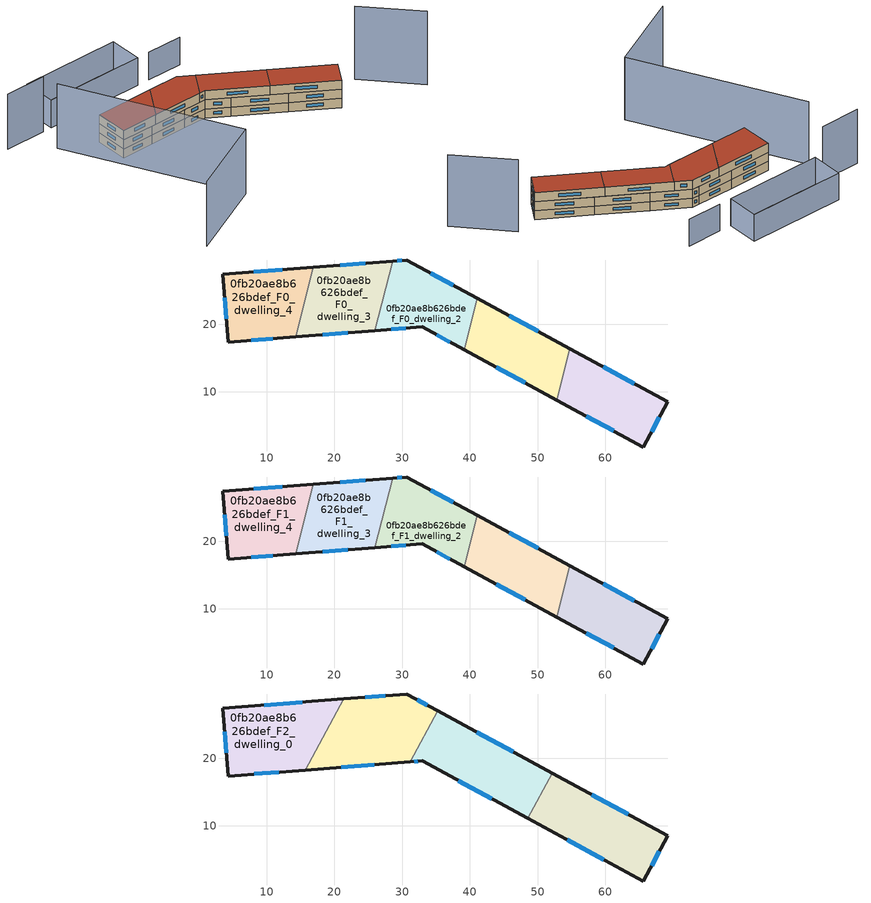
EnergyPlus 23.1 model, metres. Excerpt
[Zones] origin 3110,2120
0fb20ae8b626bdef_F0_dwelling_0
 floor ground (EU_floor_Construction): 69.19,8.54 65.57,1.89 52.81,8.82 54.73,16.4 z0
 wall outside (EU_wall_Construction): 52.81,8.82 65.57,1.89 69.19,8.54 54.73,16.4 z0:3
 wall to 0fb20ae8b626bdef_F0_dwelling_1 (EU_wall_Construction): 54.73,16.4 52.81,8.82 z0:3
 window (EU_Window_Construction): 64.23,11.24 59.68,13.71 / 66.81,4.17 67.95,6.26 / 57.18,6.44 61.2,4.26 z1.03:1.97
0fb20ae8b626bdef_F0_dwelling_1
 floor ground (EU_floor_Construction): 54.73,16.4 52.81,8.82 39.2,16.21 41.11,23.79 z0
 wall outside (EU_wall_Construction): 54.73,16.4 41.11,23.79 / 39.2,16.21 52.81,8.82 z0:3
 wall to 0fb20ae8b626bdef_F0_dwelling_2 (EU_wall_Construction): 41.11,23.79 39.2,16.21 z0:3
 window (EU_Window_Construction): 50.06,18.93 45.78,21.26 / 43.86,13.68 48.15,11.35 z1.03:1.97
0fb20ae8b626bdef_F0_dwelling_2
 floor ground (EU_floor_Construction): 41.11,23.79 39.2,16.21 32.95,19.6 26,19.06 28.59,29.31 30.66,29.47 z0
 wall outside (EU_wall_Construction): 41.11,23.79 30.66,29.47 28.59,29.31 / 26,19.06 32.95,19.6 39.2,16.21 z0:3
 wall to 0fb20ae8b626bdef_F0_dwelling_3 (EU_wall_Construction): 28.59,29.31 26,19.06 z0:3
 window (EU_Window_Construction): 37.53,25.74 34.24,27.53 / 35.09,18.44 37.06,17.37 / 28.38,19.25 30.57,19.42 / 29.95,29.42 29.3,29.37 z1.03:1.97
0fb20ae8b626bdef_F0_dwelling_3
 floor ground (EU_floor_Construction): 28.59,29.31 26,19.06 14.31,18.15 16.91,28.4 z0
 wall outside (EU_wall_Construction): 14.31,18.15 26,19.06 / 28.59,29.31 16.91,28.4 z0:3
 wall to 0fb20ae8b626bdef_F0_dwelling_4 (EU_wall_Construction): 16.91,28.4 14.31,18.15 z0:3
 window (EU_Window_Construction): 18.32,18.46 21.99,18.75 / 24.59,29 20.91,28.71 z1.03:1.97
0fb20ae8b626bdef_F0_dwelling_4
 floor ground (EU_floor_Construction): 16.91,28.4 14.31,18.15 4.32,17.37 3.54,27.36 z0
 wall outside (EU_wall_Construction): 16.91,28.4 3.54,27.36 4.32,17.37 14.31,18.15 z0:3
 window (EU_Window_Construction): 7.74,17.64 10.89,17.88 / 3.81,23.94 4.05,20.79 / 12.33,28.04 8.12,27.71 z1.03:1.97
0fb20ae8b626bdef_F1_dwelling_0
 floor to 0fb20ae8b626bdef_F0_dwelling_0 (EU_floor_Construction): 69.19,8.54 65.57,1.89 52.81,8.82 54.73,16.4 z3
 wall outside (EU_wall_Construction): 52.81,8.82 65.57,1.89 69.19,8.54 54.73,16.4 z3:6
 wall to 0fb20ae8b626bdef_F1_dwelling_1 (EU_wall_Construction): 54.73,16.4 52.81,8.82 z3:6
 window (EU_Window_Construction): 64.23,11.24 59.68,13.71 / 66.81,4.17 67.95,6.26 / 57.18,6.44 61.2,4.26 z4.03:4.97
0fb20ae8b626bdef_F1_dwelling_1
 floor to 0fb20ae8b626bdef_F0_dwelling_1 (EU_floor_Construction): 54.73,16.4 52.81,8.82 39.2,16.21 41.11,23.79 z3
 wall outside (EU_wall_Construction): 54.73,16.4 41.11,23.79 / 39.2,16.21 52.81,8.82 z3:6
 wall to 0fb20ae8b626bdef_F1_dwelling_2 (EU_wall_Construction): 41.11,23.79 39.2,16.21 z3:6
 window (EU_Window_Construction): 50.06,18.93 45.78,21.26 / 43.86,13.68 48.15,11.35 z4.03:4.97
0fb20ae8b626bdef_F1_dwelling_2
 floor to 0fb20ae8b626bdef_F0_dwelling_2 (EU_floor_Construction): 41.11,23.79 39.2,16.21 32.95,19.6 26,19.06 28.59,29.31 30.66,29.47 z3
 wall outside (EU_wall_Construction): 41.11,23.79 30.66,29.47 28.59,29.31 / 26,19.06 32.95,19.6 39.2,16.21 z3:6
 wall to 0fb20ae8b626bdef_F1_dwelling_3 (EU_wall_Construction): 28.59,29.31 26,19.06 z3:6
 window (EU_Window_Construction): 37.53,25.74 34.24,27.53 / 35.09,18.44 37.06,17.37 / 28.38,19.25 30.57,19.42 / 29.95,29.42 29.3,29.37 z4.03:4.97
0fb20ae8b626bdef_F1_dwelling_3
 floor to 0fb20ae8b626bdef_F0_dwelling_3 (EU_floor_Construction): 28.59,29.31 26,19.06 14.31,18.15 16.91,28.4 z3
 wall outside (EU_wall_Construction): 14.31,18.15 26,19.06 / 28.59,29.31 16.91,28.4 z3:6
 wall to 0fb20ae8b626bdef_F1_dwelling_4 (EU_wall_Construction): 16.91,28.4 14.31,18.15 z3:6
 window (EU_Window_Construction): 18.32,18.46 21.99,18.75 / 24.59,29 20.91,28.71 z4.03:4.97
0fb20ae8b626bdef_F1_dwelling_4
 floor to 0fb20ae8b626bdef_F0_dwelling_4 (EU_floor_Construction): 16.91,28.4 14.31,18.15 4.32,17.37 3.54,27.36 z3
 wall outside (EU_wall_Construction): 16.91,28.4 3.54,27.36 4.32,17.37 14.31,18.15 z3:6
 window (EU_Window_Construction): 7.74,17.64 10.89,17.88 / 3.81,23.94 4.05,20.79 / 12.33,28.04 8.12,27.71 z4.03:4.97
0fb20ae8b626bdef_F2_dwelling_0
 floor to 0fb20ae8b626bdef_F1_dwelling_4 (EU_floor_Construction): 16.91,28.4 14.31,18.15 4.32,17.37 3.54,27.36 z6
 floor to 0fb20ae8b626bdef_F1_dwelling_3 (EU_floor_Construction): 21.38,28.75 15.68,18.26 14.31,18.15 16.91,28.4 z6
 wall outside (EU_wall_Construction): 21.38,28.75 3.54,27.36 4.32,17.37 15.68,18.26 z6:9
 wall to 0fb20ae8b626bdef_F2_dwelling_1 (EU_wall_Construction): 15.68,18.26 21.38,28.75 z6:9
 window (EU_Window_Construction): 8.21,17.67 11.79,17.95 / 3.81,23.94 4.05,20.79 / 15.27,28.27 9.65,27.83 z7.03:7.97
 roof outside (EU_roof_Construction): 15.68,18.26 21.38,28.75 3.54,27.36 4.32,17.37 z9
0fb20ae8b626bdef_F2_dwelling_1
 floor to 0fb20ae8b626bdef_F1_dwelling_3 (EU_floor_Construction): 28.59,29.31 26,19.06 15.68,18.26 21.38,28.75 z6
 floor to 0fb20ae8b626bdef_F1_dwelling_2 (EU_floor_Construction): 35.24,26.98 31.16,19.46 26,19.06 28.59,29.31 30.66,29.47 z6
 wall outside (EU_wall_Construction): 15.68,18.26 31.16,19.46 / 35.24,26.98 30.66,29.47 21.38,28.75 z6:9
 wall to 0fb20ae8b626bdef_F2_dwelling_2 (EU_wall_Construction): 31.16,19.46 35.24,26.98 z6:9
 window (EU_Window_Construction): 20.99,18.67 25.86,19.05 / 27.48,29.22 24.56,29 / 33.67,27.84 32.23,28.62 z7.03:7.97
 roof outside (EU_roof_Construction): 31.16,19.46 35.24,26.98 30.66,29.47 21.38,28.75 15.68,18.26 z9
0fb20ae8b626bdef_F2_dwelling_2
 floor to 0fb20ae8b626bdef_F1_dwelling_2 (EU_floor_Construction): 41.11,23.79 39.2,16.21 32.95,19.6 31.16,19.46 35.24,26.98 z6
 floor to 0fb20ae8b626bdef_F1_dwelling_1 (EU_floor_Construction): 52.17,17.79 48.56,11.13 39.2,16.21 41.11,23.79 z6
 wall outside (EU_wall_Construction): 31.16,19.46 32.95,19.6 48.56,11.13 / 52.17,17.79 35.24,26.98 z6:9
 wall to 0fb20ae8b626bdef_F2_dwelling_3 (EU_wall_Construction): 48.56,11.13 52.17,17.79 z6:9
 window (EU_Window_Construction): 38.3,16.7 43.21,14.03 / 31.78,19.51 32.34,19.56 / 46.37,20.94 41.04,23.83 z7.03:7.97
 roof outside (EU_roof_Construction): 48.56,11.13 52.17,17.79 35.24,26.98 31.16,19.46 32.95,19.6 z9
0fb20ae8b626bdef_F2_dwelling_3
 floor to 0fb20ae8b626bdef_F1_dwelling_0 (EU_floor_Construction): 69.19,8.54 65.57,1.89 52.81,8.82 54.73,16.4 z6
 floor to 0fb20ae8b626bdef_F1_dwelling_1 (EU_floor_Construction): 54.73,16.4 52.81,8.82 48.56,11.13 52.17,17.79 z6
 wall outside (EU_wall_Construction): 48.56,11.13 65.57,1.89 69.19,8.54 52.17,17.79 z6:9
 window (EU_Window_Construction): 63.36,11.71 58,14.62 / 66.81,4.17 67.95,6.26 / 54.39,7.96 59.74,5.05 z7.03:7.97
 roof outside (EU_roof_Construction): 65.57,1.89 69.19,8.54 52.17,17.79 48.56,11.13 z9
shading: 76.19,10.52 90.39,-2.97 z0:24; -7.17,31.71 20.94,-15.37 / 20.94,-15.37 -1.97,-29.04 z0:21; 42.47,43.84 31.44,42.98 / 26.74,52.67 27.52,42.67 / 27.52,42.67 -2.97,40.3 / -2.97,40.3 -3.75,50.3 / -3.75,50.3 26.74,52.67 z0:9; -5.67,40.08 -18.22,39.11 z0:18
[Building]
EU S2 Campaign: North Axis=0; Terrain=City; Solar Distribution=FullExterior
[Site:Location]
Helsinki-Vantaa.AP: Latitude=60.317; Longitude=24.963; Time Zone=2; Elevation=54.6
[SizingPeriod:WeatherFileDays]
AnnualSizingPeriod: Begin Month=1; Begin Day of Month=1; End Month=12; End Day of Month=31; Day of Week for Start Day=Monday; Use Weather File Daylight Saving Period=No; Use Weather File Rain and Snow Indicators=No
[MATERIAL]
EU_InternalMass_Material: Roughness=MediumRough; Thickness=0.1; Conductivity=1; Density=1800; Specific Heat=900; Thermal Absorptance=0.9; Solar Absorptance=0.7; Visible Absorptance=0.7
[MATERIAL:NOMASS] Roughness=MediumRough; Thermal Absorptance=0.9; Solar Absorptance=0.7; Visible Absorptance=0.7
Name | Thermal Resistance
EU_wall_NoMass | 6.47353
EU_roof_NoMass | 12.2278
EU_floor_NoMass | 6.87813
[WINDOWMATERIAL:SIMPLEGLAZINGSYSTEM]
EU_Window_SimpleGlazing: UFactor=0.908678; Solar Heat Gain Coefficient=0.7; Visible Transmittance=0.7
[CONSTRUCTION]
EU_wall_Construction: EU_wall_NoMass
EU_roof_Construction: EU_roof_NoMass
EU_floor_Construction: EU_floor_NoMass
EU_Window_Construction: EU_Window_SimpleGlazing
EU_InternalMass_Construction: EU_InternalMass_Material
[ZONE] Type=1; Multiplier=1; Ceiling Height=autocalculate; Floor Area=autocalculate; Part of Total Floor Area=Yes
Name | Volume
0fb20ae8b626bdef_F0_dwelling_0; 0fb20ae8b626bdef_F1_dwelling_0; 0fb20ae8b626bdef_F0_dwelling_4; 0fb20ae8b626bdef_F1_dwelling_4 | 352.102
0fb20ae8b626bdef_F2_dwelling_0 | 440.159
0fb20ae8b626bdef_F0_dwelling_1; 0fb20ae8b626bdef_F1_dwelling_1 | 352.119
0fb20ae8b626bdef_F2_dwelling_1; 0fb20ae8b626bdef_F2_dwelling_3 | 440.146
0fb20ae8b626bdef_F0_dwelling_2; 0fb20ae8b626bdef_F1_dwelling_2 | 352.113
0fb20ae8b626bdef_F2_dwelling_2 | 440.15
0fb20ae8b626bdef_F0_dwelling_3; 0fb20ae8b626bdef_F1_dwelling_3 | 352.11
[INTERNALMASS] Construction=EU_InternalMass_Construction
Name | Zone or ZoneList | Surface Area
0fb20ae8b626bdef_F0_dwelling_0_EU_InternalMass | 0fb20ae8b626bdef_F0_dwelling_0 | 117.368
0fb20ae8b626bdef_F0_dwelling_1_EU_InternalMass | 0fb20ae8b626bdef_F0_dwelling_1 | 117.373
0fb20ae8b626bdef_F0_dwelling_2_EU_InternalMass | 0fb20ae8b626bdef_F0_dwelling_2 | 117.371
0fb20ae8b626bdef_F0_dwelling_3_EU_InternalMass | 0fb20ae8b626bdef_F0_dwelling_3 | 117.37
0fb20ae8b626bdef_F0_dwelling_4_EU_InternalMass | 0fb20ae8b626bdef_F0_dwelling_4 | 117.368
0fb20ae8b626bdef_F1_dwelling_0_EU_InternalMass | 0fb20ae8b626bdef_F1_dwelling_0 | 117.368
0fb20ae8b626bdef_F1_dwelling_1_EU_InternalMass | 0fb20ae8b626bdef_F1_dwelling_1 | 117.373
0fb20ae8b626bdef_F1_dwelling_2_EU_InternalMass | 0fb20ae8b626bdef_F1_dwelling_2 | 117.371
0fb20ae8b626bdef_F1_dwelling_3_EU_InternalMass | 0fb20ae8b626bdef_F1_dwelling_3 | 117.37
0fb20ae8b626bdef_F1_dwelling_4_EU_InternalMass | 0fb20ae8b626bdef_F1_dwelling_4 | 117.368
0fb20ae8b626bdef_F2_dwelling_0_EU_InternalMass | 0fb20ae8b626bdef_F2_dwelling_0 | 146.72
0fb20ae8b626bdef_F2_dwelling_1_EU_InternalMass | 0fb20ae8b626bdef_F2_dwelling_1 | 146.715
0fb20ae8b626bdef_F2_dwelling_2_EU_InternalMass | 0fb20ae8b626bdef_F2_dwelling_2 | 146.716
0fb20ae8b626bdef_F2_dwelling_3_EU_InternalMass | 0fb20ae8b626bdef_F2_dwelling_3 | 146.715
[OTHEREQUIPMENT] Fuel Type=Electricity; Design Level Calculation Method=Watts/Area; Power per Zone Floor Area=1; Fraction Latent=0; Fraction Radiant=0; Fraction Lost=0; Carbon Dioxide Generation Rate=0; EndUse Subcategory=EU_Step8_InternalGains
Name | Zone or ZoneList or Space or SpaceList | Schedule
EU_Step8_InternalGain_0fb20ae8b626bdef_F0_dwelling_0_f000 | 0fb20ae8b626bdef_F0_dwelling_0 | EU_Step8_GainSchedule_0fb20ae8b626bdef_F0_dwelling_0_f000
EU_Step8_InternalGain_0fb20ae8b626bdef_F0_dwelling_1_f000 | 0fb20ae8b626bdef_F0_dwelling_1 | EU_Step8_GainSchedule_0fb20ae8b626bdef_F0_dwelling_1_f000
EU_Step8_InternalGain_0fb20ae8b626bdef_F0_dwelling_2_f000 | 0fb20ae8b626bdef_F0_dwelling_2 | EU_Step8_GainSchedule_0fb20ae8b626bdef_F0_dwelling_2_f000
EU_Step8_InternalGain_0fb20ae8b626bdef_F0_dwelling_3_f000 | 0fb20ae8b626bdef_F0_dwelling_3 | EU_Step8_GainSchedule_0fb20ae8b626bdef_F0_dwelling_3_f000
EU_Step8_InternalGain_0fb20ae8b626bdef_F0_dwelling_4_f000 | 0fb20ae8b626bdef_F0_dwelling_4 | EU_Step8_GainSchedule_0fb20ae8b626bdef_F0_dwelling_4_f000
EU_Step8_InternalGain_0fb20ae8b626bdef_F1_dwelling_0_f000 | 0fb20ae8b626bdef_F1_dwelling_0 | EU_Step8_GainSchedule_0fb20ae8b626bdef_F1_dwelling_0_f000
EU_Step8_InternalGain_0fb20ae8b626bdef_F1_dwelling_1_f000 | 0fb20ae8b626bdef_F1_dwelling_1 | EU_Step8_GainSchedule_0fb20ae8b626bdef_F1_dwelling_1_f000
EU_Step8_InternalGain_0fb20ae8b626bdef_F1_dwelling_2_f000 | 0fb20ae8b626bdef_F1_dwelling_2 | EU_Step8_GainSchedule_0fb20ae8b626bdef_F1_dwelling_2_f000
EU_Step8_InternalGain_0fb20ae8b626bdef_F1_dwelling_3_f000 | 0fb20ae8b626bdef_F1_dwelling_3 | EU_Step8_GainSchedule_0fb20ae8b626bdef_F1_dwelling_3_f000
EU_Step8_InternalGain_0fb20ae8b626bdef_F1_dwelling_4_f000 | 0fb20ae8b626bdef_F1_dwelling_4 | EU_Step8_GainSchedule_0fb20ae8b626bdef_F1_dwelling_4_f000
EU_Step8_InternalGain_0fb20ae8b626bdef_F2_dwelling_0_f000 | 0fb20ae8b626bdef_F2_dwelling_0 | EU_Step8_GainSchedule_0fb20ae8b626bdef_F2_dwelling_0_f000
EU_Step8_InternalGain_0fb20ae8b626bdef_F2_dwelling_1_f000 | 0fb20ae8b626bdef_F2_dwelling_1 | EU_Step8_GainSchedule_0fb20ae8b626bdef_F2_dwelling_1_f000
EU_Step8_InternalGain_0fb20ae8b626bdef_F2_dwelling_2_f000 | 0fb20ae8b626bdef_F2_dwelling_2 | EU_Step8_GainSchedule_0fb20ae8b626bdef_F2_dwelling_2_f000
EU_Step8_InternalGain_0fb20ae8b626bdef_F2_dwelling_3_f000 | 0fb20ae8b626bdef_F2_dwelling_3 | EU_Step8_GainSchedule_0fb20ae8b626bdef_F2_dwelling_3_f000
[ZONEVENTILATION:DESIGNFLOWRATE] Schedule=EU_AlwaysOn; Design Flow Rate Calculation Method=AirChanges/Hour; Air Changes per Hour=0.545207; Ventilation Type=Natural; Fan Pressure Rise=0; Fan Total Efficiency=1; Constant Term Coefficient=1; Temperature Term Coefficient=0; Velocity Term Coefficient=0; Velocity Squared Term Coefficient=0; Minimum Indoor Temperature=-100; Maximum Indoor Temperature=100; Delta Temperature=-100; Minimum Outdoor Temperature=-100; Maximum Outdoor Temperature=100; Maximum Wind Speed=40
Name | Zone or ZoneList or Space or SpaceList
EU_ConstantAir_0fb20ae8b626bdef_F0_dwelling_0 | 0fb20ae8b626bdef_F0_dwelling_0
EU_ConstantAir_0fb20ae8b626bdef_F0_dwelling_1 | 0fb20ae8b626bdef_F0_dwelling_1
EU_ConstantAir_0fb20ae8b626bdef_F0_dwelling_2 | 0fb20ae8b626bdef_F0_dwelling_2
EU_ConstantAir_0fb20ae8b626bdef_F0_dwelling_3 | 0fb20ae8b626bdef_F0_dwelling_3
EU_ConstantAir_0fb20ae8b626bdef_F0_dwelling_4 | 0fb20ae8b626bdef_F0_dwelling_4
EU_ConstantAir_0fb20ae8b626bdef_F1_dwelling_0 | 0fb20ae8b626bdef_F1_dwelling_0
EU_ConstantAir_0fb20ae8b626bdef_F1_dwelling_1 | 0fb20ae8b626bdef_F1_dwelling_1
EU_ConstantAir_0fb20ae8b626bdef_F1_dwelling_2 | 0fb20ae8b626bdef_F1_dwelling_2
EU_ConstantAir_0fb20ae8b626bdef_F1_dwelling_3 | 0fb20ae8b626bdef_F1_dwelling_3
EU_ConstantAir_0fb20ae8b626bdef_F1_dwelling_4 | 0fb20ae8b626bdef_F1_dwelling_4
EU_ConstantAir_0fb20ae8b626bdef_F2_dwelling_0 | 0fb20ae8b626bdef_F2_dwelling_0
EU_ConstantAir_0fb20ae8b626bdef_F2_dwelling_1 | 0fb20ae8b626bdef_F2_dwelling_1
EU_ConstantAir_0fb20ae8b626bdef_F2_dwelling_2 | 0fb20ae8b626bdef_F2_dwelling_2
EU_ConstantAir_0fb20ae8b626bdef_F2_dwelling_3 | 0fb20ae8b626bdef_F2_dwelling_3
[HVACTEMPLATE:THERMOSTAT] Constant Heating Setpoint=20; Constant Cooling Setpoint=50
EU_HeatOnly_0fb20ae8b626bdef_F0_dwelling_0; EU_HeatOnly_0fb20ae8b626bdef_F0_dwelling_1; EU_HeatOnly_0fb20ae8b626bdef_F0_dwelling_2; EU_HeatOnly_0fb20ae8b626bdef_F0_dwelling_3; EU_HeatOnly_0fb20ae8b626bdef_F0_dwelling_4; EU_HeatOnly_0fb20ae8b626bdef_F1_dwelling_0; EU_HeatOnly_0fb20ae8b626bdef_F1_dwelling_1; EU_HeatOnly_0fb20ae8b626bdef_F1_dwelling_2; EU_HeatOnly_0fb20ae8b626bdef_F1_dwelling_3; EU_HeatOnly_0fb20ae8b626bdef_F1_dwelling_4; EU_HeatOnly_0fb20ae8b626bdef_F2_dwelling_0; EU_HeatOnly_0fb20ae8b626bdef_F2_dwelling_1; EU_HeatOnly_0fb20ae8b626bdef_F2_dwelling_2; EU_HeatOnly_0fb20ae8b626bdef_F2_dwelling_3
[HVACTEMPLATE:ZONE:IDEALLOADSAIRSYSTEM] System Availability Schedule=EU_AlwaysOn; Maximum Heating Supply Air Temperature=50; Minimum Cooling Supply Air Temperature=13; Maximum Heating Supply Air Humidity Ratio=0.0156; Minimum Cooling Supply Air Humidity Ratio=0.0077; Heating Limit=NoLimit; Cooling Limit=NoLimit; Heating Availability Schedule=EU_AlwaysOn; Cooling Availability Schedule=EU_CoolingOff; Dehumidification Control Type=ConstantSensibleHeatRatio; Cooling Sensible Heat Ratio=0.7; Dehumidification Setpoint=60; Humidification Control Type=None; Humidification Setpoint=30; Outdoor Air Method=None; Outdoor Air Flow Rate per Person=0.00944; Outdoor Air Flow Rate per Zone Floor Area=0; Outdoor Air Flow Rate per Zone=0; Demand Controlled Ventilation Type=None; Outdoor Air Economizer Type=NoEconomizer; Heat Recovery Type=None; Sensible Heat Recovery Effectiveness=0.7; Latent Heat Recovery Effectiveness=0.65
Name | Template Thermostat
0fb20ae8b626bdef_F0_dwelling_0 | EU_HeatOnly_0fb20ae8b626bdef_F0_dwelling_0
0fb20ae8b626bdef_F0_dwelling_1 | EU_HeatOnly_0fb20ae8b626bdef_F0_dwelling_1
0fb20ae8b626bdef_F0_dwelling_2 | EU_HeatOnly_0fb20ae8b626bdef_F0_dwelling_2
0fb20ae8b626bdef_F0_dwelling_3 | EU_HeatOnly_0fb20ae8b626bdef_F0_dwelling_3
0fb20ae8b626bdef_F0_dwelling_4 | EU_HeatOnly_0fb20ae8b626bdef_F0_dwelling_4
0fb20ae8b626bdef_F1_dwelling_0 | EU_HeatOnly_0fb20ae8b626bdef_F1_dwelling_0
0fb20ae8b626bdef_F1_dwelling_1 | EU_HeatOnly_0fb20ae8b626bdef_F1_dwelling_1
0fb20ae8b626bdef_F1_dwelling_2 | EU_HeatOnly_0fb20ae8b626bdef_F1_dwelling_2
0fb20ae8b626bdef_F1_dwelling_3 | EU_HeatOnly_0fb20ae8b626bdef_F1_dwelling_3
0fb20ae8b626bdef_F1_dwelling_4 | EU_HeatOnly_0fb20ae8b626bdef_F1_dwelling_4
0fb20ae8b626bdef_F2_dwelling_0 | EU_HeatOnly_0fb20ae8b626bdef_F2_dwelling_0
0fb20ae8b626bdef_F2_dwelling_1 | EU_HeatOnly_0fb20ae8b626bdef_F2_dwelling_1
0fb20ae8b626bdef_F2_dwelling_2 | EU_HeatOnly_0fb20ae8b626bdef_F2_dwelling_2
0fb20ae8b626bdef_F2_dwelling_3 | EU_HeatOnly_0fb20ae8b626bdef_F2_dwelling_3
[SIZING:ZONE] Zone Cooling Design Supply Air Temperature Input Method=SupplyAirTemperature; Zone Cooling Design Supply Air Temperature=13; Zone Heating Design Supply Air Temperature Input Method=SupplyAirTemperature; Zone Heating Design Supply Air Temperature=50; Zone Cooling Design Supply Air Humidity Ratio=0.008; Zone Heating Design Supply Air Humidity Ratio=0.008; Cooling Design Air Flow Method=DesignDay; Cooling Design Air Flow Rate=0; Cooling Minimum Air Flow per Zone Floor Area=0.000762; Cooling Minimum Air Flow=0; Cooling Minimum Air Flow Fraction=0.2; Heating Design Air Flow Method=DesignDay; Heating Design Air Flow Rate=0; Heating Maximum Air Flow per Zone Floor Area=0.002032; Heating Maximum Air Flow=0.141576; Heating Maximum Air Flow Fraction=0.3; Account for Dedicated Outdoor Air System=No; Dedicated Outdoor Air System Control Strategy=NeutralSupplyAir; Dedicated Outdoor Air Low Setpoint Temperature for Design=autosize; Dedicated Outdoor Air High Setpoint Temperature for Design=autosize; Zone Load Sizing Method=Sensible Load Only No Latent Load; Zone Latent Cooling Design Supply Air Humidity Ratio Input Method=HumidityRatioDifference; Zone Cooling Design Supply Air Humidity Ratio Difference=0.005; Zone Latent Heating Design Supply Air Humidity Ratio Input Method=HumidityRatioDifference; Zone Humidification Design Supply Air Humidity Ratio Difference=0.005
0fb20ae8b626bdef_F0_dwelling_0; 0fb20ae8b626bdef_F0_dwelling_1; 0fb20ae8b626bdef_F0_dwelling_2; 0fb20ae8b626bdef_F0_dwelling_3; 0fb20ae8b626bdef_F0_dwelling_4; 0fb20ae8b626bdef_F1_dwelling_0; 0fb20ae8b626bdef_F1_dwelling_1; 0fb20ae8b626bdef_F1_dwelling_2; 0fb20ae8b626bdef_F1_dwelling_3; 0fb20ae8b626bdef_F1_dwelling_4; 0fb20ae8b626bdef_F2_dwelling_0; 0fb20ae8b626bdef_F2_dwelling_1; 0fb20ae8b626bdef_F2_dwelling_2; 0fb20ae8b626bdef_F2_dwelling_3
[SCHEDULE:CONSTANT]
Name | Hourly Value
EU_AlwaysOn | 1
EU_CoolingOff | 0
[SCHEDULE:FILE] Column Number=1; Rows to Skip at Top=0; Number of Hours of Data=8760; Column Separator=Comma; Interpolate to Timestep=No; Minutes per Item=60; Adjust Schedule for Daylight Savings=Yes
Name | File
EU_Step8_GainSchedule_0fb20ae8b626bdef_F0_dwelling_0_f000 | ../../schedules/0fb20ae8b626bdef/0fb20ae8b626bdef_F0_dwelling_0_f000_gain.csv
EU_Step8_GainSchedule_0fb20ae8b626bdef_F0_dwelling_1_f000 | ../../schedules/0fb20ae8b626bdef/0fb20ae8b626bdef_F0_dwelling_1_f000_gain.csv
EU_Step8_GainSchedule_0fb20ae8b626bdef_F0_dwelling_2_f000 | ../../schedules/0fb20ae8b626bdef/0fb20ae8b626bdef_F0_dwelling_2_f000_gain.csv
EU_Step8_GainSchedule_0fb20ae8b626bdef_F0_dwelling_3_f000 | ../../schedules/0fb20ae8b626bdef/0fb20ae8b626bdef_F0_dwelling_3_f000_gain.csv
EU_Step8_GainSchedule_0fb20ae8b626bdef_F0_dwelling_4_f000 | ../../schedules/0fb20ae8b626bdef/0fb20ae8b626bdef_F0_dwelling_4_f000_gain.csv
EU_Step8_GainSchedule_0fb20ae8b626bdef_F1_dwelling_0_f000 | ../../schedules/0fb20ae8b626bdef/0fb20ae8b626bdef_F1_dwelling_0_f000_gain.csv
EU_Step8_GainSchedule_0fb20ae8b626bdef_F1_dwelling_1_f000 | ../../schedules/0fb20ae8b626bdef/0fb20ae8b626bdef_F1_dwelling_1_f000_gain.csv
EU_Step8_GainSchedule_0fb20ae8b626bdef_F1_dwelling_2_f000 | ../../schedules/0fb20ae8b626bdef/0fb20ae8b626bdef_F1_dwelling_2_f000_gain.csv
EU_Step8_GainSchedule_0fb20ae8b626bdef_F1_dwelling_3_f000 | ../../schedules/0fb20ae8b626bdef/0fb20ae8b626bdef_F1_dwelling_3_f000_gain.csv
EU_Step8_GainSchedule_0fb20ae8b626bdef_F1_dwelling_4_f000 | ../../schedules/0fb20ae8b626bdef/0fb20ae8b626bdef_F1_dwelling_4_f000_gain.csv
EU_Step8_GainSchedule_0fb20ae8b626bdef_F2_dwelling_0_f000 | ../../schedules/0fb20ae8b626bdef/0fb20ae8b626bdef_F2_dwelling_0_f000_gain.csv
EU_Step8_GainSchedule_0fb20ae8b626bdef_F2_dwelling_1_f000 | ../../schedules/0fb20ae8b626bdef/0fb20ae8b626bdef_F2_dwelling_1_f000_gain.csv
EU_Step8_GainSchedule_0fb20ae8b626bdef_F2_dwelling_2_f000 | ../../schedules/0fb20ae8b626bdef/0fb20ae8b626bdef_F2_dwelling_2_f000_gain.csv
EU_Step8_GainSchedule_0fb20ae8b626bdef_F2_dwelling_3_f000 | ../../schedules/0fb20ae8b626bdef/0fb20ae8b626bdef_F2_dwelling_3_f000_gain.csv
